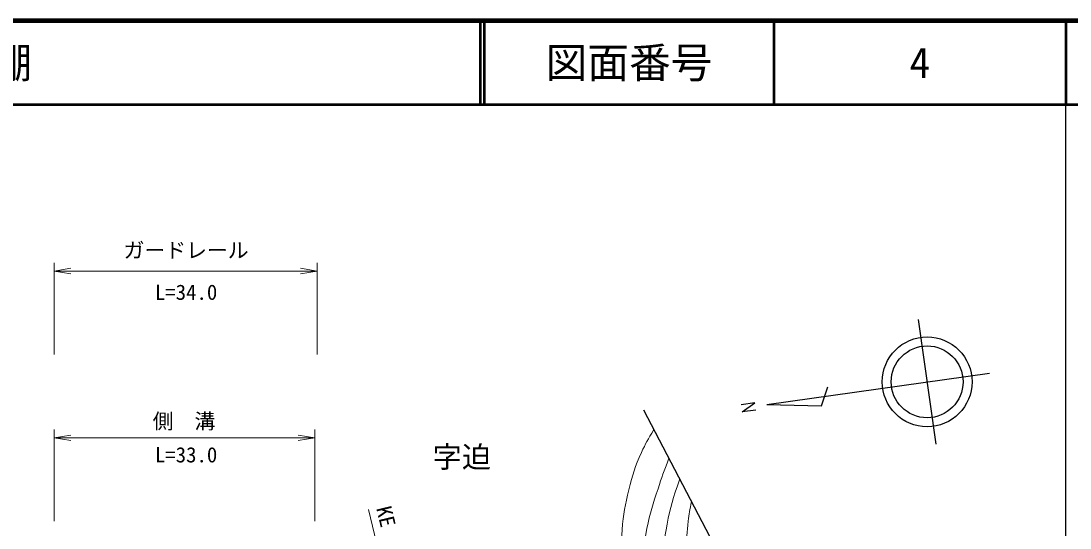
# Model space of a CAD drawing. Units: millimetres, scale not verified. Extents: x 40000 to 680000, y 20000 to 380000.
# Drawn here: x 453701 to 579500, y 319180 to 380000 of the extents above; entities that cross this region are included whole.
import ezdxf
from ezdxf.enums import TextEntityAlignment as Align

# ---------------------------------------------------------------- set-up
doc = ezdxf.new("R2010")
doc.units = ezdxf.units.MM
doc.header["$LTSCALE"] = 1000
doc.layers.add('M-BMK-HTXT', color=7, linetype='Continuous')
doc.layers.add('M-TTL-TXT', color=7, linetype='Continuous')
for name, color, linetype, lineweight in [('M-BMK-OTRS', 5, 'Continuous', 25), ('M-BMK-SRVR', 3, 'Continuous', 25), ('M-STR-HTXT', 7, 'Continuous', 13), ('M-TTL', 2, 'Continuous', 140), ('M-TTL-BAND', 7, 'Continuous', 25), ('M-TTL-LINE', 7, 'Continuous', 50), ('M-WORK', 1, 'Continuous', 13)]:
    doc.layers.add(name, color=color, linetype=linetype, lineweight=lineweight)
doc.styles.add('ＭＳ ゴシック', font='')
doc.styles.get('ＭＳ ゴシック').set_extended_font_data('MS Gothic')

# ---------------------------------------------------------------- blocks, each defined once
blk = doc.blocks.new('open_arrow')
at = {"color": 0, "linetype": 'Continuous', "lineweight": -2}
blk.add_lwpolyline([(7.5, 1.25), (0, 0), (7.5, -1.25)], dxfattribs=at)

msp = doc.modelspace()

# ---------------------------------------------------------------- linework, layer by layer
at = {"layer": 'M-BMK-OTRS'}
msp.add_line((546923, 297852), (528404, 333307), dxfattribs=at)
at = {"layer": 'M-BMK-SRVR'}
for p, q in [((561304, 344181), (563420, 329247)), ((543161, 333994), (569829, 337772)), ((549713, 333834), (550477, 336119)), ((541723, 334187), (540071, 333944)), ((540193, 333099), (541723, 334187)), ((543161, 333994), (549713, 333834)), ((541839, 333332), (540193, 333099))]:
    msp.add_line(p, q, dxfattribs=at)
for radius in [5387, 4309]:
    msp.add_circle((562362, 336714), radius, dxfattribs=at)
at = {"layer": 'M-STR-HTXT'}
for p, q in [((457684, 340000), (457684, 351000)), ((489211, 340000), (489211, 351000)), ((457684, 350000), (489211, 350000)), ((457684, 320000), (457684, 331000)), ((488932, 320000), (488932, 331000)), ((457684, 330000), (488932, 330000)), ((504723, 282525), (495386, 321420))]:
    msp.add_line(p, q, dxfattribs=at)
at = {"layer": 'M-TTL'}
msp.add_line((680000, 380000), (40000, 380000), dxfattribs=at)
at = {"layer": 'M-TTL-BAND'}
msp.add_line((579000, 20000), (579000, 370000), dxfattribs=at)
at = {"layer": 'M-TTL-LINE'}
for p, q in [((508747, 380000), (508747, 370000)), ((509247, 380000), (509247, 370000)), ((543997, 380000), (543997, 370000)), ((579000, 380000), (579000, 370000)), ((40000, 370000), (680000, 370000))]:
    msp.add_line(p, q, dxfattribs=at)
at = {"layer": 'M-WORK'}
for points, knots in [([(529608, 301832), (528882, 303360), (528689, 303809), (528174, 305107), (527433, 306977), (527060, 308050), (526575, 310002), (526130, 311793), (525981, 312828), (525825, 314668), (525683, 316344), (525663, 317297), (525792, 318974), (525938, 320869), (526134, 321931), (526608, 323771), (527068, 325554), (527329, 326572), (528109, 328241), (528628, 329352), (528846, 329764), (529610, 330999)], [0, 0, 0, 0, 1, 1, 1, 2, 2, 2, 3, 3, 3, 4, 4, 4, 5, 5, 5, 6, 6, 6, 7, 7, 7, 7]), ([(531407, 327558), (530744, 325829), (530569, 325344), (530099, 323901), (529497, 322052), (529120, 321016), (528761, 319105), (528423, 317304), (528327, 316271), (528272, 314439), (528224, 312845), (528216, 311940), (528435, 310361), (528692, 308514), (528909, 307480), (529447, 305695), (529857, 304334), (530033, 303848), (530674, 302269)], [0, 0, 0, 0, 1, 1, 1, 2, 2, 2, 3, 3, 3, 4, 4, 4, 5, 5, 5, 6, 6, 6, 6]), ([(532438, 301823), (531725, 303438), (531487, 303979), (531111, 305434), (530733, 306894), (530639, 307747), (530523, 309251), (530356, 311424), (530431, 312655), (530556, 314831), (530664, 316717), (530818, 317772), (531176, 319627), (531595, 321801), (531871, 322576), (532696, 325089)], [0, 0, 0, 0, 1, 1, 1, 2, 2, 2, 3, 3, 3, 4, 4, 4, 5, 5, 5, 5]), ([(534117, 322369), (533894, 321265), (533842, 320942), (533721, 320019), (533541, 318651), (533518, 317874), (533493, 316495), (533463, 314900), (533525, 314003), (533688, 312416), (533892, 310442), (534083, 309344), (534439, 307391), (534654, 306212), (534727, 305822), (535036, 304380)], [0, 0, 0, 0, 1, 1, 1, 2, 2, 2, 3, 3, 3, 4, 4, 4, 5, 5, 5, 5])]:
    msp.add_open_spline(points, degree=3, knots=knots, dxfattribs=at)

# ---------------------------------------------------------------- block references
at = {"layer": 'M-STR-HTXT', "xscale": 267, "yscale": 267}
for p in [(457684, 350000), (457684, 330000)]:
    msp.add_blockref('open_arrow', p, dxfattribs=at)
at = {"layer": 'M-STR-HTXT', "xscale": 267, "yscale": 267, "rotation": 180}
for p in [(489211, 350000), (488932, 330000)]:
    msp.add_blockref('open_arrow', p, dxfattribs=at)

# ---------------------------------------------------------------- texts
at = {"layer": 'M-BMK-HTXT', "style": 'ＭＳ ゴシック'}
msp.add_text('字迫', height=2566, dxfattribs=at).set_placement((506564, 327705), align=Align.MIDDLE_CENTER)
at = {"layer": 'M-STR-HTXT', "style": 'ＭＳ ゴシック'}
for s, p in [('ガードレール', (473500, 352500)), ('側\u3000溝\u3000', (474500, 332000))]:
    msp.add_text(s, height=1833, dxfattribs=at).set_placement(p, align=Align.MIDDLE_CENTER)
for s, p in [('L=34.0', (473500, 346000)), ('L=33.0', (473500, 326500))]:
    msp.add_text(s, height=1833, dxfattribs=at).set_placement(p, align=Align.BOTTOM_CENTER)
msp.add_text('KE R=130', height=1833, rotation=283.499, dxfattribs=at).set_placement((498349, 316928), align=Align.MIDDLE_CENTER)
at = {"layer": 'M-TTL-TXT', "style": 'ＭＳ ゴシック'}
msp.add_text('下関市豊浦町大字川棚', height=3666, dxfattribs=at).set_placement((405024, 375000), align=Align.MIDDLE_LEFT)
for s, p in [('図面番号', (526622, 375000)), ('4', (561497, 375000))]:
    msp.add_text(s, height=3666, dxfattribs=at).set_placement(p, align=Align.MIDDLE_CENTER)

doc.saveas('drawing.dxf')
